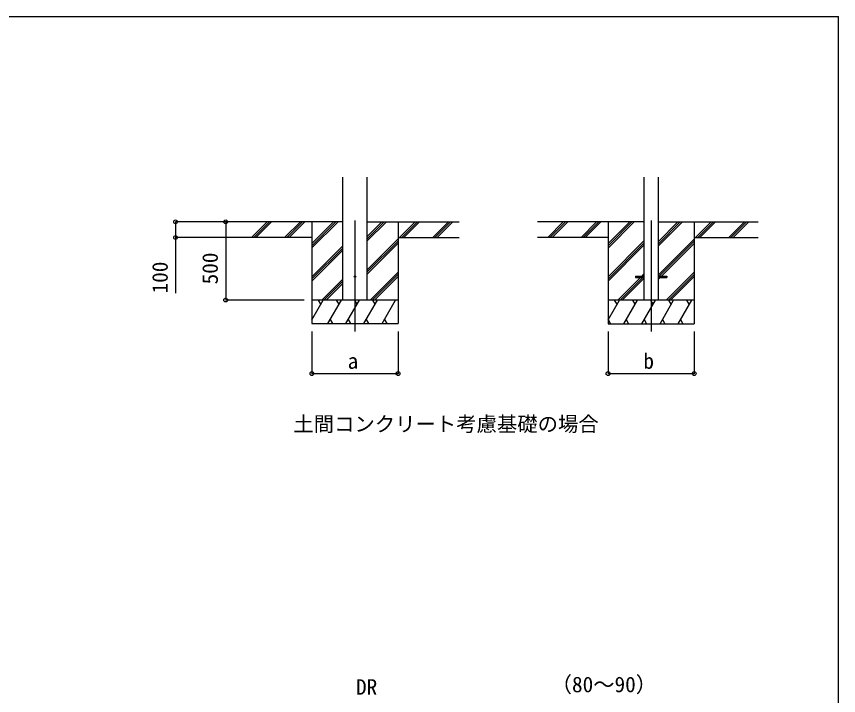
# Model space of a CAD drawing. Units: millimetres, scale not verified. Extents: x -7313 to 6687, y -10401 to 10355.
# Drawn here: x 1437 to 6687, y 5660 to 9999 of the extents above; entities that cross this region are included whole.
import ezdxf
from ezdxf.enums import TextEntityAlignment as Align

# ---------------------------------------------------------------- set-up
doc = ezdxf.new("R2010")
doc.units = ezdxf.units.MM
doc.header["$LTSCALE"] = 50
for name, color, linetype in [('0-2_USER1', 3, 'Continuous'), ('0-4_YKK_12', 2, 'Continuous'), ('0-5_YKK_13', 4, 'Continuous'), ('0-6_YKK_A1', 4, 'Continuous'), ('0-7_YKK_D', 6, 'Continuous'), ('0-8_YKK_ZWAK', 7, 'Continuous')]:
    doc.layers.add(name, color=color, linetype=linetype)
doc.styles.add('ＭＳ ゴシック', font='')
doc.styles.get('ＭＳ ゴシック').set_extended_font_data('MS Gothic')

msp = doc.modelspace()

# ---------------------------------------------------------------- linework, layer by layer
at = {"layer": '0-4_YKK_12'}
for p, q in [((3598.99, 8695.96), (3598.99, 7986.75)), ((5489.99, 8694.96), (5489.99, 7985.75))]:
    msp.add_line(p, q, dxfattribs=at)
at = {"layer": '0-5_YKK_13'}
for p, q in [((5389.99, 8340.25), (5389.99, 8331.25)), ((5389.99, 8340.25), (5444.79, 8340.25)), ((5389.99, 8331.25), (5444.79, 8331.25)), ((5535.19, 8340.25), (5589.99, 8340.25)), ((5535.19, 8331.25), (5589.99, 8331.25)), ((5589.99, 8340.25), (5589.99, 8331.25))]:
    msp.add_line(p, q, dxfattribs=at)
msp.add_circle((3598.99, 8336.75), 5, dxfattribs=at)
at = {"layer": '0-6_YKK_A1'}
for p, q in [((3521.24, 8186.75), (3521.24, 8972.1)), ((3676.74, 8186.75), (3676.74, 8972.1)), ((5444.79, 8971.1), (5444.79, 8185.75)), ((5535.19, 8971.1), (5535.19, 8185.75)), ((3521.24, 8686.75), (2873.04, 8686.75)), ((2939.72, 8588.16), (3038.32, 8686.75)), ((2952.46, 8586.75), (3052.46, 8686.75)), ((2966.6, 8586.75), (3066.6, 8686.75)), ((3151.85, 8588.16), (3250.45, 8686.75)), ((3164.59, 8586.75), (3264.59, 8686.75)), ((3178.74, 8586.75), (3278.74, 8686.75)), ((3323.99, 8686.75), (3323.99, 8036.75)), ((3323.99, 8519.87), (3490.87, 8686.75)), ((3323.99, 8534.01), (3476.73, 8686.75)), ((3323.99, 8548.16), (3462.58, 8686.75)), ((3676.74, 8564.25), (3799.24, 8686.75)), ((3676.74, 8578.4), (3785.09, 8686.75)), ((3676.74, 8592.54), (3770.95, 8686.75)), ((3676.74, 8686.75), (4264.61, 8686.75)), ((3873.99, 8686.75), (3873.99, 8036.75)), ((3883.08, 8586.75), (3983.08, 8686.75)), ((3897.22, 8586.75), (3997.23, 8686.75)), ((3911.37, 8586.75), (4011.37, 8686.75)), ((4095.22, 8586.75), (4195.22, 8686.75)), ((4109.36, 8586.75), (4209.36, 8686.75)), ((4123.5, 8586.75), (4223.5, 8686.75)), ((5444.79, 8685.75), (4764.04, 8685.75)), ((4830.72, 8587.16), (4929.32, 8685.75)), ((4843.46, 8585.75), (4943.46, 8685.75)), ((4857.6, 8585.75), (4957.6, 8685.75)), ((5042.85, 8587.16), (5141.45, 8685.75)), ((5055.59, 8585.75), (5155.59, 8685.75)), ((5069.74, 8585.75), (5169.74, 8685.75)), ((5214.99, 8685.75), (5214.99, 8035.75)), ((5214.99, 8518.87), (5381.87, 8685.75)), ((5214.99, 8533.01), (5367.73, 8685.75)), ((5214.99, 8547.16), (5353.58, 8685.75)), ((5535.19, 8530.7), (5690.24, 8685.75)), ((5535.19, 8544.85), (5676.09, 8685.75)), ((5535.19, 8558.99), (5661.95, 8685.75)), ((5535.19, 8685.75), (6173.19, 8685.75)), ((5764.99, 8685.75), (5764.99, 8035.75)), ((5774.08, 8585.75), (5874.08, 8685.75)), ((5788.23, 8585.75), (5888.23, 8685.75)), ((5802.37, 8585.75), (5902.37, 8685.75)), ((5986.22, 8585.75), (6086.22, 8685.75)), ((6000.36, 8585.75), (6100.36, 8685.75)), ((6014.5, 8585.75), (6114.5, 8685.75)), ((3323.99, 8586.75), (2873.04, 8586.75)), ((3676.74, 8380.41), (3873.99, 8577.66)), ((3676.74, 8366.27), (3873.99, 8563.51)), ((3873.99, 8586.75), (4264.61, 8586.75)), ((5214.99, 8585.75), (4764.04, 8585.75)), ((5214.99, 8335.03), (5444.79, 8564.82)), ((5535.19, 8346.86), (5764.99, 8576.66)), ((5542.72, 8340.25), (5764.99, 8562.51)), ((5764.99, 8585.75), (6173.19, 8585.75)), ((3323.99, 8336.03), (3521.24, 8533.27)), ((3323.99, 8321.88), (3521.24, 8519.13)), ((3676.74, 8352.12), (3873.99, 8549.37)), ((5214.99, 8320.88), (5444.79, 8550.68)), ((5214.99, 8306.74), (5444.79, 8536.54)), ((5556.87, 8340.25), (5764.99, 8548.37)), ((3323.99, 8307.74), (3521.24, 8504.99)), ((3695.21, 8186.75), (3873.99, 8365.52)), ((3709.35, 8186.75), (3873.99, 8351.38)), ((5432.35, 8340.25), (5444.79, 8352.69)), ((5586.21, 8185.75), (5764.99, 8364.52)), ((5600.35, 8185.75), (5764.99, 8350.38)), ((3386.84, 8186.75), (3521.24, 8321.14)), ((3400.99, 8186.75), (3521.24, 8307)), ((3723.5, 8186.75), (3873.99, 8337.24)), ((5277.85, 8185.75), (5423.35, 8331.25)), ((5291.99, 8185.75), (5437.49, 8331.25)), ((5306.13, 8185.75), (5444.79, 8324.41)), ((5535.19, 8318.57), (5547.87, 8331.25)), ((5614.5, 8185.75), (5764.99, 8336.24)), ((3415.13, 8186.75), (3521.24, 8292.86)), ((3873.99, 8186.75), (3323.99, 8186.75)), ((3323.99, 8061.3), (3396.42, 8186.75)), ((3381.41, 8160.77), (3366.41, 8186.75)), ((3425.28, 8036.75), (3511.89, 8186.75)), ((3496.88, 8160.77), (3481.88, 8186.75)), ((3540.75, 8036.75), (3627.36, 8186.75)), ((3612.35, 8160.77), (3597.35, 8186.75)), ((3656.22, 8036.75), (3742.83, 8186.75)), ((3727.82, 8160.77), (3712.82, 8186.75)), ((3771.69, 8036.75), (3858.3, 8186.75)), ((3828.29, 8186.75), (3828.29, 8186.75)), ((5764.99, 8185.75), (5214.99, 8185.75)), ((5214.99, 8060.3), (5287.42, 8185.75)), ((5272.41, 8159.77), (5257.41, 8185.75)), ((5316.28, 8035.75), (5402.89, 8185.75)), ((5387.89, 8159.77), (5372.88, 8185.75)), ((5431.75, 8035.75), (5518.36, 8185.75)), ((5503.35, 8159.77), (5488.35, 8185.75)), ((5547.22, 8035.75), (5633.83, 8185.75)), ((5618.82, 8159.77), (5603.82, 8185.75)), ((5662.69, 8035.75), (5749.3, 8185.75)), ((5734.3, 8159.77), (5719.29, 8185.75)), ((3323.99, 8036.75), (3873.99, 8036.75)), ((3440.28, 8062.73), (3455.28, 8036.75)), ((3555.75, 8062.73), (3570.75, 8036.75)), ((3671.22, 8062.73), (3686.22, 8036.75)), ((3786.69, 8062.73), (3801.69, 8036.75)), ((5214.99, 8035.75), (5764.99, 8035.75)), ((5215.81, 8061.73), (5230.81, 8035.75)), ((5331.28, 8061.73), (5346.28, 8035.75)), ((5446.75, 8061.73), (5461.75, 8035.75)), ((5562.22, 8061.73), (5577.22, 8035.75)), ((5677.69, 8061.73), (5692.69, 8035.75))]:
    msp.add_line(p, q, dxfattribs=at)
at = {"layer": '0-7_YKK_D'}
for p, q in [((2938.65, 8686.75), (2452.04, 8686.75)), ((3273.99, 8686.75), (2772.04, 8686.75)), ((2773.04, 8686.75), (2773.04, 8186.75)), ((2938.65, 8586.75), (2452.04, 8586.75)), ((3273.99, 8186.75), (2772.04, 8186.75)), ((3323.99, 7986.75), (3323.99, 7715.75)), ((3873.99, 7986.75), (3873.99, 7715.75)), ((5214.99, 7985.75), (5214.99, 7715.75)), ((5764.99, 7985.75), (5764.99, 7715.75)), ((3323.99, 7716.75), (3873.99, 7716.75)), ((5214.99, 7716.75), (5764.99, 7716.75))]:
    msp.add_line(p, q, dxfattribs=at)
msp.add_lwpolyline([(2453.04, 8686.75), (2453.04, 8586.75), (2453.04, 8229.84)], dxfattribs=at)
for centre in [(2453.04, 8686.75), (2773.04, 8686.75), (2453.04, 8586.75), (2773.04, 8186.75), (3323.99, 7716.75), (3873.99, 7716.75), (5214.99, 7716.75), (5764.99, 7716.75)]:
    msp.add_circle(centre, 12, dxfattribs=at)
at = {"layer": '0-8_YKK_ZWAK'}
msp.add_line((-7312.6, 9998.9), (6687.4, 9998.9), dxfattribs=at)
msp.add_lwpolyline([(-7312.6, -10401.1), (6687.4, -10401.1), (6687.4, 9998.9)], dxfattribs=at)

# ---------------------------------------------------------------- texts
at = {"layer": '0-2_USER1', "style": 'ＭＳ ゴシック'}
msp.add_text('土間コンクリート考慮基礎の場合', height=95.31, dxfattribs=at).set_placement((3205.4, 7318.65), align=Align.BOTTOM_LEFT)
at = {"layer": '0-7_YKK_D', "style": 'ＭＳ ゴシック'}
for s, p in [('500', (2753.04, 8286.84)), ('100', (2433.04, 8228.98))]:
    msp.add_text(s, height=99.71, rotation=90, dxfattribs=at).set_placement(p, align=Align.BOTTOM_LEFT)
for s, p in [('b', (5440.92, 7717.55)), ('a', (3551.85, 7717.55)), ('（80～90）', (4848.93, 5651.1)), ('DR', (3605.62, 5634.87))]:
    msp.add_text(s, height=99.71, dxfattribs=at).set_placement(p, align=Align.BOTTOM_LEFT)

doc.saveas('drawing.dxf')
